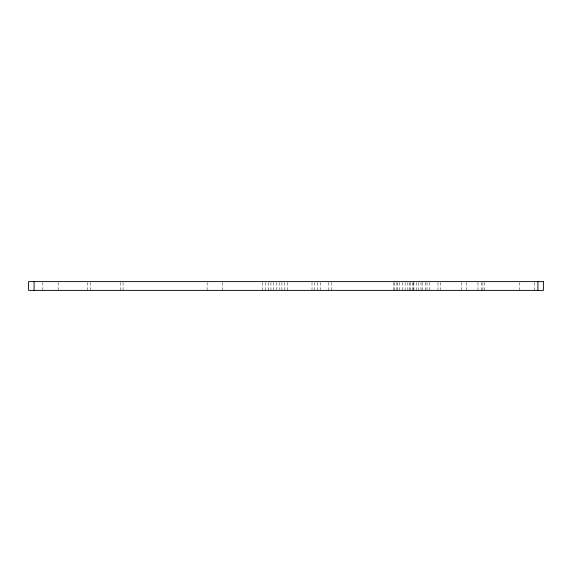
<?xml version="1.0" encoding="UTF-8"?>
<svg xmlns="http://www.w3.org/2000/svg" width="572" height="572" viewBox="0 0 572 572"><rect width="100%" height="100%" fill="white"/><g stroke="black" fill="none" stroke-linecap="round" stroke-linejoin="round"><path stroke-width="0.43" stroke-dasharray="2.86 2.15" d="M534.634 282.497L534.634 290.383M519.304 282.497L519.304 290.383M484.527 282.497L484.527 290.383M482.882 282.497L482.882 290.383M481.788 282.497L481.788 290.383M477.956 282.497L477.956 290.383M466.452 282.497L466.452 290.383M461.525 282.497L461.525 290.383M440.712 282.497L440.712 290.383M437.973 282.497L437.973 290.383M429.758 282.497L429.758 290.383M427.019 282.497L427.019 290.383M425.382 282.497L425.382 290.383M422.644 282.497L422.644 290.383M420.999 282.497L420.999 290.383M418.261 282.497L418.261 290.383M416.616 282.497L416.616 290.383M413.878 282.497L413.878 290.383M413.334 282.497L413.334 290.383M412.233 282.497L412.233 290.383M410.596 282.497L410.596 290.383M409.495 282.497L409.495 290.383M407.857 282.497L407.857 290.383M405.119 282.497L405.119 290.383M402.381 282.497L402.381 290.383M399.642 282.497L399.642 290.383M397.175 282.497L397.175 290.383M396.904 282.497L396.904 290.383M394.165 282.497L394.165 290.383M393.886 282.497L393.886 290.383M331.181 282.497L331.181 290.383M328.442 282.497L328.442 290.383M320.227 282.497L320.227 290.383M317.489 282.497L317.489 290.383M314.75 282.497L314.75 290.383M312.012 282.497L312.012 290.383M287.366 282.497L287.366 290.383M284.634 282.497L284.634 290.383M281.896 282.497L281.896 290.383M279.157 282.497L279.157 289.503M276.419 282.497L276.419 290.383M273.681 282.497L273.681 290.383M270.942 282.497L270.942 290.383M268.204 282.497L268.204 290.383M265.465 282.497L265.465 290.383M262.727 282.497L262.727 290.383M222.472 282.497L222.472 290.383M207.135 282.497L207.135 290.383M123.073 282.497L123.073 290.383M120.335 282.497L120.335 290.383M90.212 282.497L90.212 290.383M87.473 282.497L87.473 290.383M58.172 282.497L58.172 290.383M42.836 282.497L42.836 290.383"/><path stroke-width="0.86" d="M537.923 281.617L537.923 290.383M34.077 281.617L34.077 290.383M543.386 281.617L28.614 281.617L28.6 290.383L543.386 290.383L543.4 281.617"/></g></svg>
